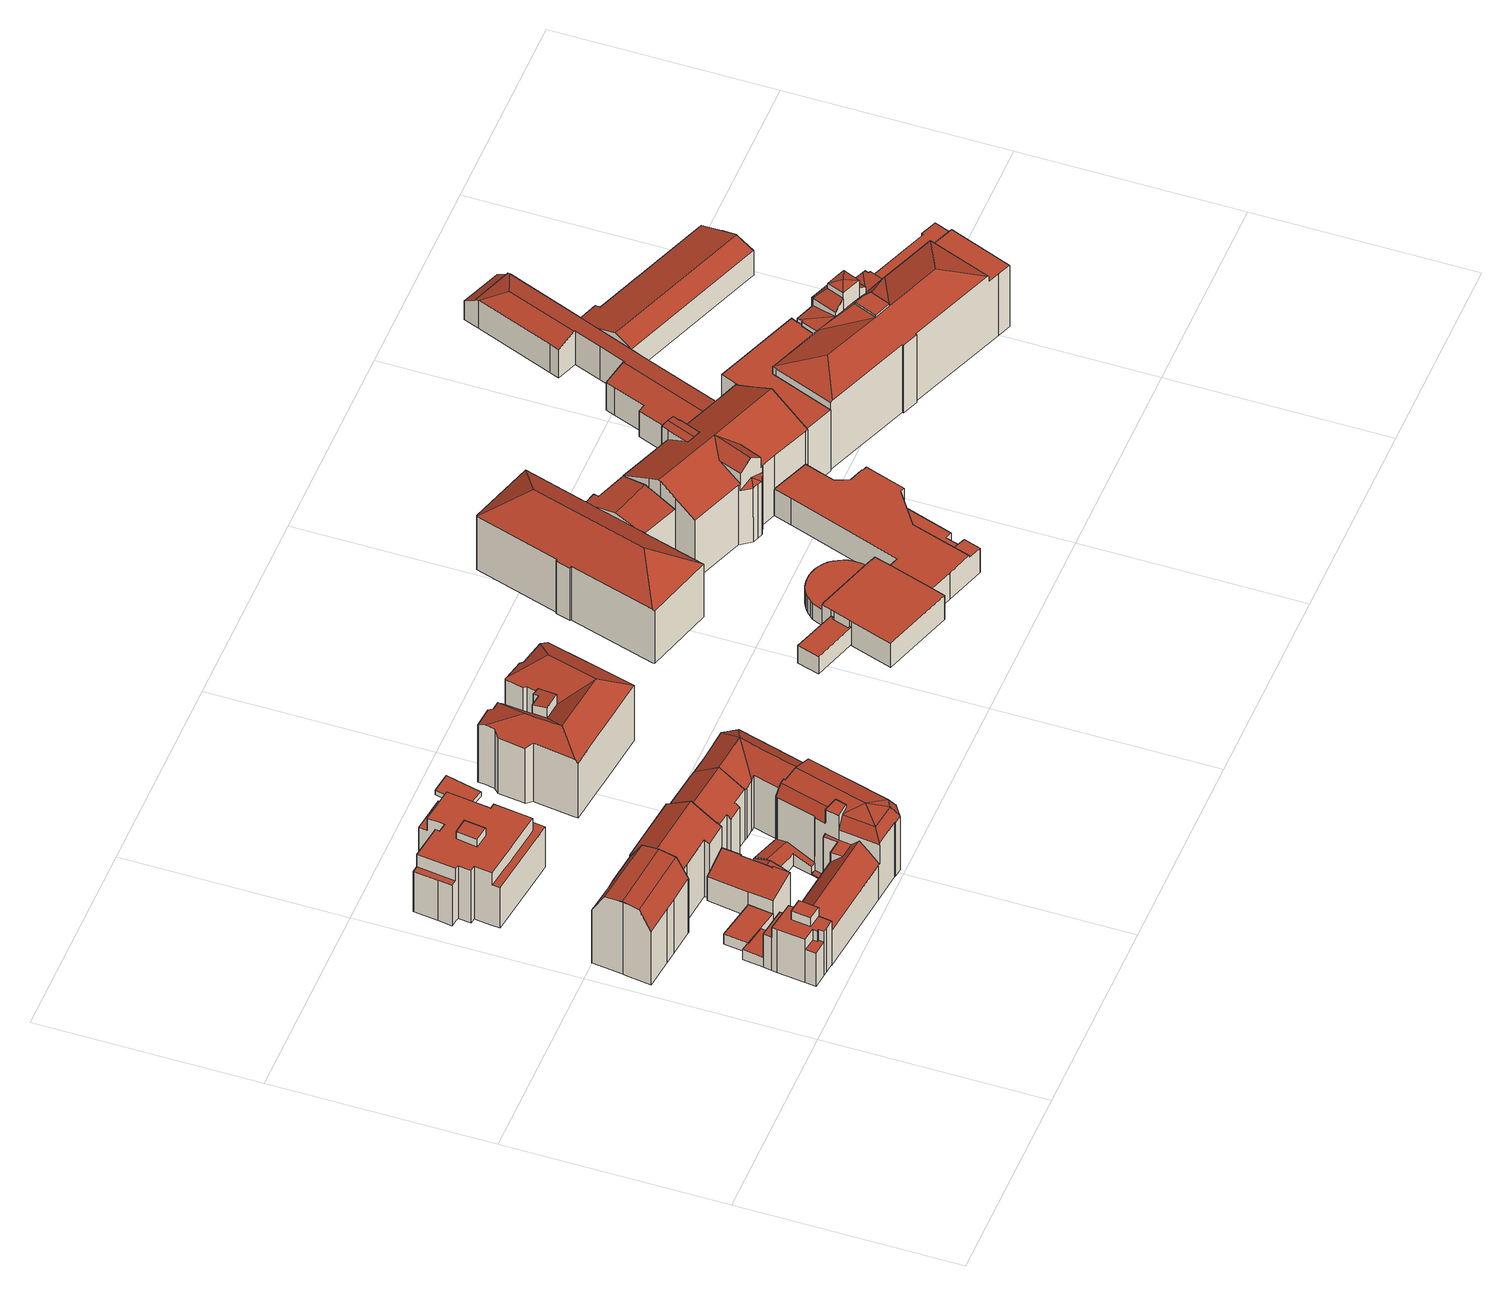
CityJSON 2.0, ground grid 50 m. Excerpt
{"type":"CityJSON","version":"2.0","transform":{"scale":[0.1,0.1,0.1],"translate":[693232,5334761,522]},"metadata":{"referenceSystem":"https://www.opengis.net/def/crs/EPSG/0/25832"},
"CityObjects":{
"building1":{"type":"Building","attributes":{"Gemeindeschluessel":"09162000","HoeheDach":"539.860","HoeheGrund":"525.162","Methode":"2000","NiedrigsteTraufeDesGebaeudes":"528.038","Geometrietyp2DReferenz":"3000","function":"31001_1000","roofType":"1000","measuredHeight":14.7,"storeysAboveGround":5},"geometry":[{"type":"MultiSurface","lod":"2","boundaries":[[[0,1,2,3]],[[4,5,6,7,8]],[[1,9,10,2]],[[11,10,9,12]],[[13,14,15,16]],[[17,18,19,20,21,22]],[[23,24,25,26,27]],[[22,28,29,17]],[[30,20,19,31]],[[32,33,34,35,36]],[[37,22,21,38]],[[38,21,20,30]],[[8,7,28,22,37]],[[39,40,24,23]],[[26,25,41,42]],[[43,0,40,39]],[[27,26,44,45]],[[3,2,10,11]],[[31,19,18,46]],[[47,12,9,1,0,43]],[[7,6,34,33]],[[45,44,48,49]],[[42,41,14,13]],[[16,15,50,48]],[[4,49,48,50,5]],[[50,15,14,41,25,24,40,0,3,11,12,35,34,6,5]],[[4,8,37,38,30,31,46,51,32,36,47,43,39,23,27,45,49]],[[26,42,13,16,48,44]],[[33,29,28,7]],[[51,17,29,33,32]],[[36,35,12,47]],[[46,18,17,51]]],"semantics":{"surfaces":[{"type":"WallSurface"},{"type":"RoofSurface"},{"type":"GroundSurface"}],"values":[0,0,1,0,0,1,0,0,0,0,0,0,0,0,0,0,0,0,0,0,0,0,0,0,0,1,2,1,1,0,0,0]}}]},
"building2":{"type":"Building","attributes":{"Gemeindeschluessel":"09162000","HoeheDach":"545.440","HoeheGrund":"524.770","Methode":"2000","NiedrigsteTraufeDesGebaeudes":"539.769","Geometrietyp2DReferenz":"3000","function":"31001_1000","roofType":"3400","measuredHeight":20.67,"storeysAboveGround":4},"geometry":[{"type":"MultiSurface","lod":"2","boundaries":[[[52,53,54,55]],[[55,54,56,57]],[[58,59,60,61]],[[62,63,64,65]],[[66,67,68,69,70,71,72,52,55,57,73,74,75,76,77,78,79,80,58,61,81]],[[82,65,64,63,83,84]],[[85,86,87,88,89,79,78,77,76,75]],[[83,90,91,92,84]],[[63,62,70,69,68,90,83]],[[67,91,90,68]],[[67,66,81,93,94,91]],[[70,62,65,71]],[[71,65,82,95,72]],[[61,60,93,81]],[[94,93,60,59,96,89,88,87]],[[56,97,98,85,75,74,73,57]],[[72,95,53,52]],[[54,53,95,82,84,97,56]],[[92,91,94,87,86,99]],[[84,92,99,98,97]],[[99,86,85,98]],[[96,59,58,80,79,89]]],"semantics":{"surfaces":[{"type":"WallSurface"},{"type":"RoofSurface"},{"type":"GroundSurface"}],"values":[0,0,0,1,2,0,0,1,0,0,0,0,0,0,1,0,0,1,1,1,1,0]}}]},
"building3":{"type":"Building","attributes":{"Gemeindeschluessel":"09162000","HoeheDach":"527.980","HoeheGrund":"525.190","Methode":"1000","NiedrigsteTraufeDesGebaeudes":"527.980","Geometrietyp2DReferenz":"3000","function":"31001_2000","roofType":"1000","measuredHeight":2.79},"geometry":[{"type":"MultiSurface","lod":"2","boundaries":[[[100,101,102,103]],[[103,102,104,105]],[[18,104,102,101,106]],[[105,104,18,46]],[[107,100,103,105,46]],[[46,18,106,107]],[[107,106,101,100]]],"semantics":{"surfaces":[{"type":"WallSurface"},{"type":"RoofSurface"},{"type":"GroundSurface"}],"values":[0,0,1,0,2,0,0]}}]},
"building4":{"type":"Building","attributes":{"Gemeindeschluessel":"09162000","HoeheDach":"533.990","HoeheGrund":"524.680","Methode":"1000","NiedrigsteTraufeDesGebaeudes":"531.575","Geometrietyp2DReferenz":"3000","function":"31001_1000","roofType":"2100","measuredHeight":9.31,"storeysAboveGround":2},"geometry":[{"type":"MultiSurface","lod":"2","boundaries":[[[108,109,110,111]],[[112,113,114,115]],[[116,117,118,119]],[[108,120,121,122,123,109]],[[118,124,125,126,127,119]],[[128,129,130,131]],[[132,133,113,112]],[[117,114,113,133,110,109,123,122,134,130,129,125,124,118]],[[111,110,133,132]],[[120,108,111,132,112,115,116,119,127,126,128,131,135,121]],[[115,114,117,116]],[[134,122,121,135,131,130]],[[126,125,129,128]]],"semantics":{"surfaces":[{"type":"WallSurface"},{"type":"RoofSurface"},{"type":"GroundSurface"}],"values":[0,0,0,0,0,0,0,1,0,2,0,0,0]}}]},
"building5":{"type":"Building","attributes":{"Gemeindeschluessel":"09162000","HoeheDach":"544.112","HoeheGrund":"524.460","Methode":"2000","NiedrigsteTraufeDesGebaeudes":"539.895","Geometrietyp2DReferenz":"3000","function":"31001_1000","roofType":"3100","measuredHeight":19.65,"storeysAboveGround":5},"geometry":[{"type":"MultiSurface","lod":"2","boundaries":[[[136,137,138,139,140,141]],[[142,143,140,139,138,144,145,146,147,148,149,150,151,152,153,154,155,156]],[[143,157,141,140]],[[138,137,158,144]],[[149,159,160,150]],[[161,162,163,164,165,166,167]],[[148,168,159,149]],[[157,143,142,156,162,161]],[[155,163,162,156]],[[164,163,155,154,153,165]],[[169,170,171,158,137,136,141,157,161,167,160,159,168]],[[158,171,170,146,145,144]],[[160,167,166,165,153,152,151,150]],[[147,169,168,148]],[[146,170,169,147]]],"semantics":{"surfaces":[{"type":"WallSurface"},{"type":"GroundSurface"},{"type":"RoofSurface"}],"values":[0,1,0,0,0,2,0,0,0,0,2,0,0,0,0]}}]},
"building6":{"type":"Building","attributes":{"Gemeindeschluessel":"09162000","HoeheDach":"540.670","HoeheGrund":"523.716","Methode":"2000","NiedrigsteTraufeDesGebaeudes":"535.130","Geometrietyp2DReferenz":"3000","function":"31001_1000","roofType":"1000","measuredHeight":16.95,"storeysAboveGround":4},"geometry":[{"type":"MultiSurface","lod":"2","boundaries":[[[172,173,174,175]],[[176,177,178,179]],[[180,181,182,183]],[[184,185,186,177,176,187,188]],[[189,190,191,192,193,194,195,196,197,198,186,185]],[[199,200,201,202]],[[203,204,205,206,193,192,191,190,189,185,184]],[[207,206,205,208,209,210,211]],[[202,201,181,180]],[[212,213,214,215]],[[216,217,204,203,184,188]],[[175,174,218,219,220,221,222,223,224]],[[225,226,227,228,229]],[[230,178,177,186,198,197,196,195,194,207,211,231,232,233,234,214,213,219,218,174,173],[199,202,180,183]],[[179,178,230,235]],[[214,234,233,229,228,236,237,238,215]],[[239,240,241,242]],[[208,205,204,217]],[[181,201,200,182]],[[172,175,224,241,240]],[[232,231,226,225,229,233]],[[243,235,230,173,172,240,239]],[[183,182,200,199]],[[220,219,213,212]],[[217,216,188,187,176,179,235,243,239,242,223,222,221,220,212,215,238,237,236,244,245,210,209,208]],[[206,207,194,193]],[[236,228,227,244]],[[210,245,244,227,226,231,211]],[[242,241,224,223]]],"semantics":{"surfaces":[{"type":"WallSurface"},{"type":"RoofSurface"},{"type":"GroundSurface"}],"values":[0,0,0,0,0,0,1,0,0,0,0,0,1,1,0,0,0,0,1,1,0,0,0,0,2,0,0,0,0]}}]},
"building7":{"type":"Building","attributes":{"Gemeindeschluessel":"09162000","HoeheDach":"544.000","HoeheGrund":"524.890","Methode":"2000","NiedrigsteTraufeDesGebaeudes":"525.200","Geometrietyp2DReferenz":"3000","function":"31001_3000","roofType":"3100","measuredHeight":19.11,"storeysAboveGround":4},"geometry":[{"type":"MultiSurface","lod":"2","boundaries":[[[246,247,248,249]],[[250,251,252,253]],[[254,255,256,257,258]],[[259,260,261,262,263]],[[264,265,266,267,268,269,270,246,249,271,272,273,274,275,276,260,259,277,278,279,280,250,253]],[[266,281,282,267]],[[283,284,285]],[[264,253,252,286,287]],[[288,289,290,291,254,258,292,293,294]],[[257,262,261,295,296,297,292,258]],[[294,293,298,299,300]],[[301,302,303,304,305,306]],[[259,263,307,277]],[[280,308,251,250]],[[278,309,310,279]],[[274,273,298,293,292,297]],[[311,312,313]],[[271,249,248,313,312,314]],[[315,291,290,316,317]],[[301,306,269,268]],[[272,299,298,273]],[[282,281,318,287,283,285,319]],[[320,290,289,321,303,302]],[[268,267,282,319,320,302,301]],[[269,306,305,270]],[[287,286,322,283]],[[278,277,307,323,324,309]],[[300,325,288,294]],[[284,316,285]],[[272,271,314,325,300,299]],[[256,255,315,317]],[[265,318,281,266]],[[315,255,254,291]],[[320,319,285,316,290]],[[284,322,324,323]],[[283,322,284]],[[303,321,311,313,248,247,304]],[[284,323,307,263,262,257,256,317,316]],[[246,270,305,304,247]],[[264,287,318,265]],[[275,296,295,276]],[[274,297,296,275]],[[276,295,261,260]],[[279,310,308,280]],[[286,252,251,308,310,309,324,322]],[[321,289,288,325,314,312,311]]],"semantics":{"surfaces":[{"type":"WallSurface"},{"type":"GroundSurface"},{"type":"RoofSurface"}],"values":[0,0,0,0,1,0,2,0,0,2,2,2,0,0,0,0,0,0,0,0,0,2,0,0,0,2,0,0,2,0,0,0,2,2,2,2,2,2,0,0,0,0,0,0,2,2]}}]},
"building8":{"type":"Building","attributes":{"Gemeindeschluessel":"09162000","HoeheDach":"529.035","HoeheGrund":"525.140","Methode":"1000","NiedrigsteTraufeDesGebaeudes":"527.959","Geometrietyp2DReferenz":"3000","function":"31001_2000","roofType":"3100","measuredHeight":3.9,"storeysAboveGround":1},"geometry":[{"type":"MultiSurface","lod":"2","boundaries":[[[326,327,328,329]],[[330,331,332,333,334,335]],[[336,337,338,339]],[[333,332,331,340,341,342,326,329,343,344,345,336,339]],[[335,334,338,337,346,347,348]],[[327,349,350,351,330,335,348,328]],[[345,346,337,336]],[[342,341,350,349,327,326]],[[344,347,346,345]],[[339,338,334,333]],[[351,350,341,340,331,330]],[[328,348,347,344,343,329]]],"semantics":{"surfaces":[{"type":"WallSurface"},{"type":"GroundSurface"},{"type":"RoofSurface"}],"values":[0,0,0,1,2,2,0,0,0,0,0,0]}}]},
"building9":{"type":"Building","attributes":{"Gemeindeschluessel":"09162000","HoeheDach":"529.114","HoeheGrund":"524.910","Methode":"1000","NiedrigsteTraufeDesGebaeudes":"527.119","Geometrietyp2DReferenz":"3000","function":"31001_2000","roofType":"3100","measuredHeight":4.2,"storeysAboveGround":1},"geometry":[{"type":"MultiSurface","lod":"2","boundaries":[[[274,352,353,275,354,355,356,357]],[[275,353,352,274,273,358,359,360,361,362,363,364,365,276]],[[274,357,366,273]],[[276,367,354,275]],[[368,369,370,366,357,356,355,371,372,373,374]],[[366,370,369,359,358,273]],[[371,355,354,367,375,376,372]],[[375,367,276,365,364,376]],[[374,373,372,376,364,363,362,361]],[[360,359,369,368,374,361]]],"semantics":{"surfaces":[{"type":"WallSurface"},{"type":"GroundSurface"},{"type":"RoofSurface"}],"values":[0,1,0,0,2,0,2,0,0,0]}}]},
"building10":{"type":"Building","attributes":{"Gemeindeschluessel":"09162000","HoeheDach":"543.110","HoeheGrund":"525.010","Methode":"2000","NiedrigsteTraufeDesGebaeudes":"538.613","Geometrietyp2DReferenz":"3000","function":"31001_1000","roofType":"3100","measuredHeight":18.1,"storeysAboveGround":4},"geometry":[{"type":"MultiSurface","lod":"2","boundaries":[[[377,378,379,380]],[[381,382,383,384]],[[385,383,382,386]],[[387,388,389,390]],[[389,391,392,393,394,390]],[[395,396,397,398,399,400]],[[399,401,386,382,381,402,403,400]],[[393,392,397,396]],[[378,377,404,384,383,385]],[[404,377,380,405,387,390,394,393,396,395,400,403,402,381,384]],[[398,397,392,391,389,388,406,379,378,385,386,401,399]],[[406,388,387,405,380,379]]],"semantics":{"surfaces":[{"type":"WallSurface"},{"type":"RoofSurface"},{"type":"GroundSurface"}],"values":[0,0,1,0,0,0,0,0,0,2,1,0]}}]},
"building11":{"type":"Building","attributes":{"Gemeindeschluessel":"09162000","HoeheDach":"543.184","HoeheGrund":"524.850","Methode":"1000","NiedrigsteTraufeDesGebaeudes":"538.914","Geometrietyp2DReferenz":"3000","function":"31001_9998","roofType":"3100","measuredHeight":18.33,"storeysAboveGround":4},"geometry":[{"type":"MultiSurface","lod":"2","boundaries":[[[407,408,409,410,411,412]],[[413,414,415,416,417,418,419]],[[410,409,415,420]],[[417,416,421,422,423,424,425,418]],[[426,427,278,428,277,412,411,410,420,429,430,431,432,433,434,435,436,437,438]],[[430,413,419,431]],[[419,418,425,433,432,431]],[[434,424,423,435]],[[439,440,416,415,409,408,407,441]],[[433,425,424,434]],[[422,421,437,436,435,423]],[[437,421,442,438]],[[278,427,426,438,442,443,444,445]],[[443,442,421,416]],[[429,420,415,414,413,430]],[[277,441,407,412]],[[445,444,443,416,440,439]],[[428,278,445,439,441,277]]],"semantics":{"surfaces":[{"type":"WallSurface"},{"type":"RoofSurface"},{"type":"GroundSurface"}],"values":[0,1,0,1,2,0,0,0,1,0,0,0,0,1,0,0,1,0]}}]},
"building12":{"type":"Building","attributes":{"Gemeindeschluessel":"09162000","HoeheDach":"525.583","HoeheGrund":"524.281","Methode":"1000","NiedrigsteTraufeDesGebaeudes":"525.583","Geometrietyp2DReferenz":"3000","function":"31001_2000","roofType":"1000","measuredHeight":1.3},"geometry":[{"type":"MultiSurface","lod":"2","boundaries":[[[446,447,448,449,450,451]],[[452,453,454,455]],[[449,448,454,453,450]],[[447,455,454,448]],[[451,450,453,452]],[[447,446,451,452,455]]],"semantics":{"surfaces":[{"type":"WallSurface"},{"type":"RoofSurface"},{"type":"GroundSurface"}],"values":[0,0,1,0,0,2]}}]},
"building13":{"type":"Building","attributes":{"Gemeindeschluessel":"09162000","HoeheDach":"543.030","HoeheGrund":"522.930","Methode":"2000","NiedrigsteTraufeDesGebaeudes":"538.349","Geometrietyp2DReferenz":"3000","function":"31001_9998","roofType":"3200","measuredHeight":20.1,"storeysAboveGround":3},"geometry":[{"type":"MultiSurface","lod":"2","boundaries":[[[456,457,458,459]],[[460,461,462,463,464,465,466]],[[467,465,464,468]],[[469,470,471,472,473,474,475,476,477,478,479,480,467,468,481,482,483,484,485,486,487,488,489,490,491,492,493,494,495,496,497,498,499,500]],[[501,502,503,504,505,506,507,508,509,510,511]],[[491,509,508,492]],[[511,512,457,456]],[[497,513,514,498]],[[456,459,515,516,517,461,460,518,519]],[[485,516,515,486]],[[519,518,460,466,520,521,522,523,524,525]],[[468,464,463,481]],[[461,517,484,483,482,462]],[[526,527,500,499,498,514]],[[510,528,512,511]],[[529,530,531,501,532,533,519,525,534]],[[505,504,513,497,496,495,494,506]],[[481,463,462,482]],[[475,524,523,476]],[[534,525,524,475,474,473]],[[523,522,521,478,477,476]],[[535,488,487,486,515,459,458]],[[492,508,507,493]],[[493,507,506,494]],[[528,510,509,491,490,489,536]],[[488,535,536,489]],[[503,526,514,513,504]],[[520,466,465,467,480,479]],[[484,517,516,485]],[[478,521,520,479]],[[472,471,470,531,530,529,534,473]],[[512,528,536,535,458,457]],[[533,532,501,511,456,519]],[[531,537,527,526,503,502,501]],[[470,469,500,527,537,531]]],"semantics":{"surfaces":[{"type":"WallSurface"},{"type":"RoofSurface"},{"type":"GroundSurface"}],"values":[0,1,0,2,1,0,0,0,1,0,1,0,0,0,0,1,0,0,0,0,0,0,0,0,0,0,1,0,0,0,0,1,1,1,0]}}]},
"building14":{"type":"Building","attributes":{"Gemeindeschluessel":"09162000","HoeheDach":"529.580","HoeheGrund":"524.710","Methode":"2000","NiedrigsteTraufeDesGebaeudes":"529.580","Geometrietyp2DReferenz":"3000","function":"51009_1610","roofType":"1000","measuredHeight":4.87},"geometry":[{"type":"MultiSurface","lod":"2","boundaries":[[[538,539,540,541]],[[542,543,544,545]],[[546,547,548,549,550,551,540,539,552,544,543]],[[541,540,551,553]],[[554,548,547,555]],[[552,539,538,556,545,544]],[[553,551,550,557]],[[541,553,557,558,554,555,559,542,545,556,538]],[[559,555,547,546,543,542]],[[549,548,554,558,557,550]]],"semantics":{"surfaces":[{"type":"WallSurface"},{"type":"RoofSurface"},{"type":"GroundSurface"}],"values":[0,0,1,0,0,0,0,2,0,0]}}]},
"building15":{"type":"Building","attributes":{"Gemeindeschluessel":"09162000","HoeheDach":"531.314","HoeheGrund":"524.547","Methode":"2000","NiedrigsteTraufeDesGebaeudes":"529.040","Geometrietyp2DReferenz":"3000","function":"31001_3051","roofType":"1000","measuredHeight":6.77,"storeysAboveGround":1},"geometry":[{"type":"MultiSurface","lod":"2","boundaries":[[[560,561,562,563]],[[564,565,566,567]],[[567,566,568,569]],[[570,571,572,573]],[[574,575,576,577]],[[578,579,580,581]],[[582,583,584,585]],[[573,572,586,587]],[[588,589,590,591]],[[592,593,594,595]],[[591,590,563,562]],[[561,560,596,597]],[[581,580,598,599]],[[561,597,600,592,595,601,602,603,604,605,582,585,606,578,581,599,607,574,577,608,609,610,611,570,573,587,564,567,569,588,591,562]],[[605,604,612,613,614]],[[577,576,615,608]],[[587,586,565,564]],[[601,616,617,602]],[[607,618,575,574]],[[560,563,590,589,619,612,620,617,616,594,593,621,596]],[[622,568,566,565,586,572,571,623,624,625,615,576,575,618,598,580,579,626,584,583,614,613]],[[588,569,568,622,619,589]],[[611,623,571,570]],[[600,621,593,592]],[[585,584,626,606]],[[605,614,583,582]],[[610,624,623,611]],[[595,594,616,601]],[[609,625,624,610]],[[599,598,618,607]],[[602,617,620,603]],[[608,615,625,609]],[[606,626,579,578]],[[613,612,619,622]],[[621,600,597,596]],[[603,620,612,604]]],"semantics":{"surfaces":[{"type":"WallSurface"},{"type":"GroundSurface"},{"type":"RoofSurface"}],"values":[0,0,0,0,0,0,0,0,0,0,0,0,0,1,0,0,0,0,0,2,2,0,0,0,0,0,0,0,0,0,0,0,0,0,0,0]}}]},
"building16":{"type":"Building","attributes":{"name":"Klinikum rechts der Isar","Gemeindeschluessel":"09162000","HoeheDach":"545.620","HoeheGrund":"524.400","Methode":"2000","NiedrigsteTraufeDesGebaeudes":"538.695","Geometrietyp2DReferenz":"3000","function":"31001_3051","roofType":"3200","measuredHeight":21.22,"storeysAboveGround":3},"geometry":[{"type":"MultiSurface","lod":"2","boundaries":[[[627,628,629,630]],[[631,632,633,634,635,636,637,638,639,640,641]],[[642,637,636]],[[643,644,645,646,647,648]],[[649,650,651,652]],[[653,654,643,648]],[[652,651,655,656]],[[657,636,635,634]],[[658,659,630,629,660,661]],[[660,629,628,662,642,636,657]],[[663,650,649,664]],[[656,655,639,665]],[[666,667,668,669,633,632,670]],[[659,658,671,667,666,670,672,653,648,647,646,673,674,664,649,652,656,665,675,676,677,627,630]],[[675,665,639,638]],[[637,642,662,677,676,675,638]],[[646,645,678,673]],[[654,631,641,644,643]],[[671,679,668,667]],[[674,680,663,664]],[[640,639,655,651,650]],[[634,633,669]],[[654,653,672,670,632,631]],[[641,640,650,663,680,678,645,644]],[[668,679,661,660,657,634,669]],[[673,678,680,674]],[[677,662,628,627]],[[658,661,679,671]]],"semantics":{"surfaces":[{"type":"WallSurface"},{"type":"RoofSurface"},{"type":"GroundSurface"}],"values":[0,1,0,0,0,0,0,0,0,1,0,0,0,2,0,0,0,1,0,0,1,0,0,1,1,0,0,0]}}]},
"building17":{"type":"Building","attributes":{"Gemeindeschluessel":"09162000","HoeheDach":"529.730","HoeheGrund":"522.235","Methode":"2000","NiedrigsteTraufeDesGebaeudes":"526.010","Geometrietyp2DReferenz":"3000","function":"31001_3051","roofType":"1000","measuredHeight":7.5,"storeysAboveGround":2},"geometry":[{"type":"MultiSurface","lod":"2","boundaries":[[[681,682,683,684]],[[685,686,687,688]],[[689,690,691,692]],[[693,687,686,694]],[[691,695,688,687,693,692]],[[691,690,696,697,698,699,700,701,683,682,702,703,704,705,706,707,695]],[[708,704,703,709]],[[710,694,686,685,711]],[[712,699,698,713]],[[714,689,715,716]],[[717,711,685,688,695,707]],[[684,683,701,718]],[[713,698,697,719]],[[720,702,682,681]],[[721,722,694,710]],[[716,715,723,724]],[[724,723,722,721]],[[717,725,726,708,709,720,681,684,718,727,712,713,719,728,714,716,724,721,710,711]],[[727,700,699,712]],[[694,722,723,715,689,692,693]],[[709,703,702,720]],[[718,701,700,727]],[[728,696,690,689,714]],[[726,705,704,708]],[[717,707,706,725]],[[725,706,705,726]],[[719,697,696,728]]],"semantics":{"surfaces":[{"type":"WallSurface"},{"type":"RoofSurface"},{"type":"GroundSurface"}],"values":[0,1,0,0,0,1,0,0,0,0,0,0,0,0,0,0,0,2,0,1,0,0,0,0,0,0,0]}}]},
"building18":{"type":"Building","attributes":{"Gemeindeschluessel":"09162000","HoeheDach":"544.311","HoeheGrund":"522.227","Methode":"2000","NiedrigsteTraufeDesGebaeudes":"537.403","Geometrietyp2DReferenz":"3000","function":"31001_3051","roofType":"3100","measuredHeight":22.08,"storeysAboveGround":3},"geometry":[{"type":"MultiSurface","lod":"2","boundaries":[[[729,730,731,732]],[[733,734,735,736,737]],[[738,739,740,741]],[[742,743,744,745,746,747,748]],[[749,750,751,752]],[[733,737,753,754]],[[755,756,757,758]],[[754,753,759,681]],[[750,760,740,739,731,730,761,762,751]],[[762,752,751]],[[736,750,763,764,765,766,767,759,753,737]],[[768,769,770,771]],[[720,767,766,772]],[[773,774,775]],[[681,759,767,720]],[[742,773,775,776,777,778,743]],[[758,779,780,781]],[[771,770,735,734]],[[763,782,764]],[[747,783,748]],[[744,784,785,745]],[[750,736,735,770,769,786,787,775,774,783,747,788,789,790,760]],[[783,774,773,742,748]],[[791,741,740,760,790]],[[792,784,744,743,778]],[[791,790,789,793]],[[747,746,788]],[[749,782,763,750]],[[729,794,756,755,761,730]],[[787,776,775]],[[777,795,792,778]],[[794,796,797,757,756]],[[798,795,777,776,787,786]],[[796,799,780,779,797]],[[732,731,739,738]],[[797,779,758,757]],[[799,772,766,765,781,780]],[[733,754,681,720,772,799,796,794,729,732,738,741,791,793,785,784,792,795,798,768,771,734]],[[749,752,762,761,755,758,781,765,764,782]],[[785,793,789,788,746,745]],[[798,786,769,768]]],"semantics":{"surfaces":[{"type":"WallSurface"},{"type":"RoofSurface"},{"type":"GroundSurface"}],"values":[0,0,0,1,1,0,1,0,1,0,1,0,0,0,0,1,1,0,0,0,0,1,0,0,0,0,0,1,0,0,0,0,0,0,0,1,0,2,0,0,0]}}]},
"building19":{"type":"Building","attributes":{"Gemeindeschluessel":"09162000","HoeheDach":"539.421","HoeheGrund":"522.118","Methode":"1000","NiedrigsteTraufeDesGebaeudes":"539.421","Geometrietyp2DReferenz":"3000","function":"31001_3051","roofType":"1000","measuredHeight":17.3,"storeysAboveGround":3},"geometry":[{"type":"MultiSurface","lod":"2","boundaries":[[[800,801,802,803]],[[804,805,806,807,808,809]],[[810,811,801,800]],[[803,802,812,813]],[[814,815,816,817]],[[817,816,807,806]],[[818,819,820,821]],[[821,822,814,817,806,805,804,810,800,803,813,823,824,825,826,818]],[[804,809,811,810]],[[812,827,828,824,823,813]],[[824,828,829,825]],[[822,830,815,814]],[[831,819,818,826,825,829]],[[811,809,808,807,816,815,830,820,819,831,829,828,827,812,802,801]],[[821,820,830,822]]],"semantics":{"surfaces":[{"type":"WallSurface"},{"type":"GroundSurface"},{"type":"RoofSurface"}],"values":[0,0,0,0,0,0,0,1,0,0,0,0,0,2,0]}}]},
"building20":{"type":"Building","attributes":{"Gemeindeschluessel":"09162000","HoeheDach":"532.690","HoeheGrund":"522.974","Methode":"2000","NiedrigsteTraufeDesGebaeudes":"528.275","Geometrietyp2DReferenz":"3000","function":"31001_3051","roofType":"3200","measuredHeight":9.72,"storeysAboveGround":2},"geometry":[{"type":"MultiSurface","lod":"2","boundaries":[[[832,833,834,835,836,837]],[[838,839,840,841]],[[841,840,842,843]],[[844,845,846,847,848,849,842,840,839,833,832,850,851,852,853,854,855]],[[856,857,858,855,854,859,860,861,862]],[[863,852,851,864]],[[865,866,836,835,867,868]],[[869,860,859,870]],[[850,832,837,871,872]],[[873,856,862,874]],[[875,848,847,876]],[[877,878,868,867]],[[856,873,879,857]],[[880,864,851,850,872]],[[881,858,857,879]],[[882,849,848,875]],[[876,847,846,883]],[[843,842,849,882]],[[866,884,871,837,836]],[[861,885,874,862]],[[886,845,844,887]],[[867,835,834,877]],[[880,872,871,884]],[[838,841,843,882,875,876,883,886,887,881,879,873,874,885,869,870,888,863,864,880,884,866,865,889]],[[888,870,859,854,853]],[[865,868,878,889]],[[881,887,844,855,858]],[[885,861,860,869]],[[838,889,878,877,834,833,839]],[[888,853,852,863]],[[883,846,845,886]]],"semantics":{"surfaces":[{"type":"RoofSurface"},{"type":"WallSurface"},{"type":"GroundSurface"}],"values":[0,1,1,0,0,1,1,1,0,1,1,0,1,1,1,1,1,1,1,1,1,1,1,2,1,1,1,1,1,1,1]}}]},
"building21":{"type":"Building","attributes":{"Gemeindeschluessel":"09162000","HoeheDach":"546.890","HoeheGrund":"522.420","Methode":"2000","NiedrigsteTraufeDesGebaeudes":"538.820","Geometrietyp2DReferenz":"3000","function":"31001_3051","roofType":"3100","measuredHeight":24.47,"storeysAboveGround":3},"geometry":[{"type":"MultiSurface","lod":"2","boundaries":[[[890,891,892,893,894,895,896]],[[897,898,899,900,901,902]],[[903,904,895,894,905]],[[906,903,905,907]],[[908,909,910]],[[900,911,912,913,914,915,916,917,918,919,920,921,922,891,890,923,924,925,926,927,928,929,901]],[[930,931,932]],[[921,933,934,922]],[[909,935,936,937]],[[913,938,939,914]],[[940,941,942,943,897,902]],[[944,945,946]],[[921,920,947,948,949,933]],[[907,950,934,933,949]],[[951,952,953,954]],[[907,893,892,950]],[[955,917,916,956,957]],[[926,958,959,927]],[[930,932,903,906,960,961,962]],[[900,899,963,911]],[[931,964,965]],[[909,937,960,906,907,948,947,910]],[[966,967,936,935,968]],[[969,970,971,945,944,972,962]],[[923,973,974,924]],[[908,968,935,909]],[[943,975,976,954,953,977,898,897]],[[961,960,937]],[[942,978,975,943]],[[915,979,956,916]],[[973,896,895,904,980,944,946,974]],[[963,899,898,977,981]],[[940,929,928,941]],[[954,976,982]],[[983,984,976]],[[973,923,890,896]],[[926,925,971,970,984,983,958]],[[928,927,959,978,942,941]],[[930,964,931]],[[977,953,985,981]],[[986,985,953,952]],[[986,952,951,908,987,957,956,979,939,938]],[[937,936,967,982]],[[910,947,920,919,988]],[[972,980,964,930,962]],[[949,948,907]],[[976,969,962,961]],[[946,945,971,925,924,974]],[[903,932,965,904]],[[989,918,917,955]],[[990,987,908,910,988]],[[944,980,972]],[[954,982,951]],[[982,967,966,951]],[[951,966,968,908]],[[976,961,982]],[[911,963,981,985,986,938,913,912]],[[931,965,932]],[[929,940,902,901]],[[990,988,919,918,989]],[[904,965,964,980]],[[907,905,894,893]],[[975,978,959,958,983,976]],[[984,970,969,976]],[[891,922,934,950,892]],[[914,939,979,915]],[[989,955,957,987,990]],[[982,961,937]]],"semantics":{"surfaces":[{"type":"WallSurface"},{"type":"RoofSurface"},{"type":"GroundSurface"}],"values":[0,0,1,0,1,2,1,0,0,0,1,0,0,1,1,1,0,0,0,0,1,1,1,1,0,0,0,1,0,0,1,1,0,1,1,0,0,0,1,0,1,1,0,0,0,0,0,0,0,0,1,0,1,0,0,1,0,1,0,0,0,0,1,0,0,0,1,1]}}]},
"building22":{"type":"Building","attributes":{"Gemeindeschluessel":"09162000","HoeheDach":"532.489","HoeheGrund":"523.943","Methode":"2000","NiedrigsteTraufeDesGebaeudes":"528.638","Geometrietyp2DReferenz":"3000","function":"31001_3051","roofType":"3100","measuredHeight":8.55,"storeysAboveGround":2},"geometry":[{"type":"MultiSurface","lod":"2","boundaries":[[[991,992,993,994]],[[995,996,997,998]],[[998,997,999,1000]],[[1001,1002,1003,1004,1005,1006,1007,1008]],[[1009,1010,1011,1012,1001,1008]],[[1013,1014,1015,1016,993,992,999,997,996,1004,1003,1002]],[[1005,1004,996,995]],[[1010,1017,1018,1019,1020,994,993,1016,1015,1014,1021,1011]],[[1012,1011,1021,1014,1013,1002,1001]],[[1020,1019,1018,1017,1010,1009,1008,1007,1006,1005,995,998,1000,991,994]],[[1000,999,992,991]]],"semantics":{"surfaces":[{"type":"WallSurface"},{"type":"RoofSurface"},{"type":"GroundSurface"}],"values":[0,0,0,0,0,1,0,0,1,2,0]}}]}
},
"vertices":[
[186,67,155],[186,67,179],[153,71,179],[153,71,155],[122,133,32],[122,133,155],[124,144,155],[124,144,126],[124,144,32],[192,111,179],[158,115,179],[158,115,155],[192,111,155],[145,54,126],[145,54,155],[146,65,155],[146,65,126],[197,154,60],[202,196,60],[151,205,60],[152,207,60],[133,210,60],[127,164,60],[156,40,32],[156,40,155],[149,41,155],[149,41,126],[149,41,32],[127,164,126],[197,154,126],[152,207,32],[151,205,32],[194,134,32],[194,134,126],[194,134,155],[193,127,155],[193,127,32],[127,164,32],[133,210,32],[182,37,32],[182,37,155],[150,54,155],[150,54,126],[186,67,32],[112,45,126],[112,45,32],[202,196,32],[192,111,32],[115,69,126],[115,69,32],[115,69,155],[197,154,32],
[105,347,28],[105,347,179],[77,350,179],[77,350,28],[6,358,179],[6,358,28],[94,482,28],[94,482,180],[117,480,180],[117,480,28],[175,358,178],[177,379,178],[176,367,178],[172,339,178],[185,444,28],[181,415,28],[180,405,28],[177,379,28],[175,358,28],[172,339,28],[169,340,28],[10,386,28],[13,410,28],[15,423,28],[17,438,28],[20,463,28],[24,491,28],[24,492,28],[40,490,28],[188,471,28],[172,339,179],[177,379,228],[176,367,228],[15,423,232],[17,438,232],[20,463,228],[24,491,178],[24,492,178],[180,405,232],[181,415,233],[180,406,234],[188,471,181],[185,444,228],[169,340,180],[40,490,178],[10,386,228],[13,410,232],[15,424,234],
[162,261,32],[162,261,60],[257,243,60],[257,243,32],[250,187,60],[250,187,32],[155,206,60],[155,206,32],
[329,285,27],[329,285,120],[327,285,119],[327,285,27],[318,214,27],[318,214,119],[320,213,120],[320,213,27],[315,175,27],[315,175,120],[250,187,96],[250,187,27],[334,325,27],[334,328,27],[334,328,120],[334,325,120],[252,202,96],[257,243,96],[257,243,27],[252,202,27],[270,336,27],[270,336,96],[280,334,100],[280,334,27],[327,283,27],[327,283,119],[296,332,106],[296,332,27],
[335,336,184],[334,328,180],[334,328,25],[335,336,25],[336,338,25],[336,338,186],[342,396,25],[334,339,25],[280,334,25],[281,343,25],[281,346,25],[202,355,25],[175,358,25],[180,405,25],[181,415,25],[182,416,25],[183,431,25],[188,471,25],[189,471,25],[217,468,25],[349,452,25],[334,339,186],[280,334,179],[180,405,215],[181,415,221],[342,396,221],[349,452,187],[217,468,187],[189,471,187],[188,471,187],[183,431,212],[182,416,221],[175,358,186],[202,355,186],[281,346,186],[281,343,184],
[51,793,131],[51,793,166],[62,880,166],[62,880,131],[70,760,17],[70,760,166],[57,762,166],[57,762,17],[160,769,166],[160,769,187],[124,774,187],[124,774,166],[63,702,131],[65,720,131],[65,720,166],[65,720,17],[63,702,17],[116,713,131],[144,709,131],[152,708,131],[225,699,131],[238,697,131],[238,697,166],[225,699,166],[152,708,166],[144,709,166],[116,713,166],[131,821,166],[131,821,187],[166,817,187],[166,817,166],[235,680,131],[257,677,131],[271,782,131],[249,785,131],[249,785,166],[271,782,17],[249,785,17],[236,786,17],[236,786,166],[140,860,17],[140,860,166],[160,857,166],[160,857,17],[235,680,17],[257,677,17],[137,870,166],[141,870,166],[141,870,17],[137,870,17],[62,880,17],[47,882,17],[47,882,131],[176,895,131],[249,885,131],[251,904,131],[168,915,131],[165,896,131],[60,791,166],[249,885,166],[176,895,166],[165,896,166],[162,868,166],[60,791,17],[168,915,17],[165,896,17],[162,868,17],[36,795,17],[36,795,131],[40,826,131],[40,826,17],[51,793,17],[251,904,17],[249,885,17],
[192,111,29],[192,111,142],[193,127,126],[193,127,29],[510,20,29],[510,20,181],[509,20,183],[509,20,29],[414,136,220],[448,127,220],[448,127,212],[431,131,208],[414,136,180],[475,248,29],[449,255,29],[449,255,182],[465,250,208],[475,248,210],[484,3,29],[483,2,29],[462,5,29],[462,6,29],[388,14,29],[182,37,29],[186,67,29],[399,104,29],[403,143,29],[409,164,29],[423,161,29],[448,252,29],[449,253,29],[474,244,29],[564,217,29],[515,41,29],[516,40,29],[462,5,181],[462,6,183],[477,21,208],[461,67,218],[413,28,208],[508,20,184],[484,3,183],[414,136,151],[406,105,152],[406,105,180],[406,105,220],[421,161,180],[421,161,32],[414,136,32],[449,253,182],[448,252,182],[423,161,183],[409,164,32],[403,143,32],[403,137,32],[388,14,126],[394,13,126],[399,58,171],[188,82,171],[186,67,156],[182,37,125],[474,244,210],[516,40,181],[564,217,183],[515,41,183],[363,80,153],[367,108,152],[367,108,125],[399,104,152],[441,101,220],[423,103,208],[441,101,212],[483,2,181],[395,13,183],[394,13,180],[402,76,153],[495,32,208],[507,234,218],[548,222,208],[403,137,151],
[320,213,31],[320,213,60],[318,214,60],[318,214,31],[377,218,64],[377,218,31],[380,242,31],[385,276,31],[385,276,61],[380,242,70],[329,285,31],[329,285,60],[385,278,60],[385,278,31],[375,205,31],[375,204,31],[366,206,31],[323,249,31],[327,283,31],[327,285,31],[327,285,60],[327,283,61],[323,249,70],[366,206,60],[375,204,60],[375,205,60],
[434,201,29],[442,228,29],[448,252,64],[442,228,71],[434,201,63],[423,161,51],[421,206,29],[421,207,29],[409,210,29],[377,218,29],[378,221,29],[381,249,29],[385,276,29],[392,273,29],[409,164,51],[449,253,64],[409,210,63],[421,207,64],[421,206,63],[385,247,71],[381,249,71],[378,221,63],[377,218,63],[392,273,64],[385,276,64],
[454,323,30],[454,323,174],[412,329,174],[412,329,30],[349,452,30],[349,452,173],[467,437,173],[467,437,30],[461,380,211],[342,395,211],[411,318,30],[411,318,166],[373,322,166],[373,322,30],[375,332,173],[375,333,173],[375,333,30],[375,332,30],[334,338,30],[336,338,30],[336,338,174],[334,338,174],[334,339,174],[334,339,30],[336,350,181],[342,395,30],[336,350,30],[461,380,30],[412,327,30],[412,327,173],
[475,247,177],[495,318,177],[495,319,177],[495,319,29],[495,318,29],[475,247,29],[461,322,169],[484,320,169],[485,320,169],[554,371,212],[500,376,212],[461,380,212],[454,323,170],[485,320,29],[595,425,169],[516,432,169],[496,434,170],[473,437,169],[467,437,169],[614,395,29],[590,309,29],[514,232,29],[484,320,29],[461,322,29],[454,323,29],[461,380,29],[467,437,29],[473,437,29],[496,434,29],[516,432,29],[595,425,29],[615,395,29],[514,232,212],[537,314,212],[474,244,177],[615,395,169],[614,395,169],[590,309,169],[564,217,169],
[390,866,23],[394,865,23],[394,865,36],[390,866,36],[349,875,36],[349,875,23],[368,953,23],[368,953,36],[414,947,36],[414,947,23],
[517,769,164],[517,769,193],[520,802,187],[520,802,164],[470,800,210],[514,873,175],[493,875,175],[493,881,172],[491,886,170],[444,890,171],[442,873,179],[444,890,9],[491,886,9],[693,748,9],[663,636,9],[529,652,9],[508,655,9],[417,666,9],[418,674,9],[430,767,9],[420,780,9],[420,781,9],[427,840,9],[439,852,9],[442,873,9],[493,881,9],[493,875,9],[514,873,9],[518,873,9],[524,868,9],[517,802,9],[520,802,9],[548,798,9],[552,812,9],[570,807,9],[576,805,9],[584,837,9],[580,843,9],[591,886,9],[592,886,9],[594,885,9],[639,872,9],[637,863,9],[693,848,9],[718,841,9],[612,699,210],[627,756,210],[642,813,210],[594,885,165],[592,886,164],[591,886,163],[580,843,164],[584,837,167],[576,805,167],[570,807,164],[559,764,164],[559,764,193],[639,872,170],[637,863,177],[517,802,166],[524,868,165],[518,873,170],[468,775,210],[463,717,210],[439,852,178],[427,840,167],[420,781,165],[420,780,165],[430,767,175],[418,674,172],[693,848,183],[718,841,165],[570,807,185],[508,655,165],[529,652,165],[663,636,165],[544,707,210],[512,711,210],[417,666,165],[548,798,187],[552,812,185],[693,748,165],
[1067,364,27],[1067,364,76],[1065,358,76],[1065,358,27],[950,348,27],[950,348,76],[966,398,76],[966,398,27],[1048,316,76],[1051,315,76],[1052,319,76],[1049,320,76],[1048,320,76],[1061,359,76],[1064,365,76],[1061,359,27],[1052,319,27],[1051,315,27],[1064,365,27],[1048,320,27],[1049,320,27],[1048,316,27],
[1198,203,93],[1198,203,25],[1231,306,25],[1231,306,93],[1234,388,25],[1234,388,70],[1235,378,70],[1235,378,25],[1235,363,70],[1235,363,25],[1221,417,25],[1221,417,70],[1226,408,70],[1226,408,25],[1167,448,25],[1167,448,70],[1177,446,70],[1177,446,25],[1126,441,25],[1126,441,70],[1135,445,70],[1135,445,25],[1101,421,25],[1101,421,70],[1108,429,70],[1108,429,25],[1231,398,70],[1231,398,25],[1230,336,25],[1230,336,93],[1239,334,93],[1239,334,25],[1051,315,25],[1051,315,93],[1052,319,93],[1052,319,25],[1185,165,93],[1185,165,25],[1146,447,70],[1146,447,25],[1020,219,25],[1065,358,25],[1067,364,25],[1074,386,25],[1082,385,25],[1094,413,25],[1116,435,25],[1156,448,25],[1187,443,25],[1197,438,25],[1206,432,25],[1214,425,25],[1082,385,93],[1082,385,70],[1094,413,70],[1187,443,70],[1065,358,93],[1067,364,93],[1156,448,70],[1230,337,93],[1074,386,93],[1020,219,93],[1230,337,70],[1214,425,70],[1206,432,70],[1197,438,70],[1116,435,70],
[1137,887,24],[1137,887,170],[1207,860,171],[1207,860,24],[1026,622,174],[1068,766,174],[1070,765,172],[1075,782,172],[1091,834,172],[1106,887,172],[1112,906,172],[1111,907,173],[1154,1049,173],[1049,993,236],[969,727,236],[1112,906,168],[867,668,173],[868,672,176],[926,868,175],[926,868,24],[868,672,24],[867,668,24],[994,1095,24],[994,1095,175],[998,1094,175],[998,1094,24],[1025,621,24],[1025,621,173],[999,1097,173],[999,1097,24],[1091,834,184],[1183,796,24],[1187,806,24],[1187,806,184],[1183,796,182],[1141,899,168],[935,902,175],[935,902,24],[1154,1049,24],[1070,765,24],[1158,731,24],[1158,731,167],[1070,765,168],[1068,766,24],[1172,767,24],[1026,622,24],[923,869,24],[933,902,24],[1111,907,24],[1112,906,24],[1141,899,24],[923,869,173],[1172,767,175],[933,902,173],
[1453,560,2],[1453,560,77],[1440,522,77],[1440,522,2],[1356,152,70],[1369,190,70],[1336,204,70],[1323,163,70],[1446,355,40],[1446,355,77],[1367,300,77],[1367,300,40],[1336,204,40],[1369,190,40],[1323,163,77],[1457,351,77],[1487,443,77],[1476,447,77],[1476,449,77],[1443,460,77],[1430,492,77],[1365,595,77],[1351,554,77],[1264,295,77],[1231,306,77],[1198,203,77],[1264,182,77],[1264,295,2],[1351,554,2],[1369,190,2],[1356,152,2],[1476,449,2],[1476,447,2],[1446,355,2],[1405,231,40],[1405,231,2],[1264,182,2],[1430,492,2],[1487,443,2],[1365,595,2],[1374,188,2],[1374,188,40],[1389,236,40],[1389,236,2],[1198,203,2],[1231,306,2],[1443,460,2],[1457,351,2],
[1262,634,2],[1262,634,171],[1139,681,171],[1139,681,2],[1493,646,2],[1511,693,2],[1511,693,196],[1494,648,223],[1493,646,222],[1158,731,2],[1158,731,200],[1172,767,221],[1172,767,2],[1334,755,199],[1359,821,199],[1342,827,197],[1336,811,197],[1335,811,197],[1318,766,197],[1316,761,197],[1295,620,223],[1331,710,223],[1287,684,201],[1267,631,201],[1459,558,171],[1459,558,2],[1264,632,154],[1280,609,154],[1280,609,155],[1297,619,166],[1453,560,170],[1173,771,223],[1264,632,170],[1267,631,170],[1345,662,201],[1324,609,170],[1329,607,170],[1332,608,171],[1365,595,171],[1483,755,2],[1483,755,170],[1529,738,170],[1529,738,2],[1332,608,2],[1351,748,197],[1351,748,200],[1353,753,197],[1371,798,197],[1369,799,197],[1376,815,197],[1305,599,154],[1306,599,154],[1329,607,155],[1324,609,201],[1316,761,200],[1342,827,2],[1336,811,2],[1437,772,170],[1371,798,170],[1335,811,171],[1208,860,171],[1183,796,209],[1183,796,2],[1376,815,2],[1208,860,2],[1280,609,2],[1369,799,2],[1292,604,2],[1292,604,155],[1437,772,2],[1306,599,2],
[1459,558,1],[1459,558,174],[1493,646,174],[1493,646,1],[1576,668,1],[1579,677,1],[1580,677,1],[1580,677,174],[1579,677,174],[1576,668,174],[1524,533,1],[1524,533,174],[1511,693,174],[1511,693,1],[1727,670,1],[1727,670,174],[1709,626,174],[1709,626,1],[1741,696,1],[1741,696,174],[1734,682,174],[1734,682,1],[1730,669,1],[1515,702,1],[1529,738,1],[1542,773,1],[1608,748,1],[1515,702,174],[1529,738,174],[1542,773,174],[1730,669,174],[1608,748,174],
[1679,1277,107],[1746,1302,87],[1747,1305,86],[1654,1340,86],[1651,1333,89],[1650,1331,90],[1745,1298,10],[1745,1298,87],[1683,1137,87],[1683,1137,10],[1677,1122,87],[1677,1122,10],[1483,755,106],[1529,738,88],[1542,773,88],[1616,968,88],[1627,996,88],[1671,1108,87],[1618,1116,107],[1622,1115,105],[1599,1054,105],[1574,991,105],[1570,993,107],[1480,756,107],[1431,812,83],[1449,805,90],[1437,772,90],[1522,1012,88],[1514,992,88],[1487,918,88],[1474,924,83],[1599,1054,10],[1622,1115,10],[1664,1368,10],[1651,1333,10],[1654,1340,83],[1664,1368,63],[1514,992,10],[1522,1012,10],[1583,1155,90],[1574,1133,90],[1431,812,10],[1474,924,10],[1627,996,10],[1616,968,10],[1747,1305,83],[1758,1332,63],[1449,805,10],[1574,1133,10],[1437,772,10],[1671,1108,10],[1542,773,10],[1583,1155,10],[1487,918,10],[1529,738,10],[1483,755,10],[1574,991,10],[1758,1332,10],
[1784,663,4],[1734,682,4],[1734,682,185],[1779,665,185],[1779,665,206],[1779,664,207],[1784,663,207],[2084,480,168],[2084,480,178],[2029,336,178],[2029,336,4],[2100,521,4],[2100,521,168],[1779,600,228],[1794,639,228],[1757,608,206],[1779,600,194],[1757,608,194],[1750,520,229],[1771,572,229],[1708,627,195],[1998,348,4],[1964,361,4],[1764,439,4],[1763,437,4],[1726,451,4],[1726,454,4],[1524,533,4],[1576,668,4],[1580,677,4],[1710,626,4],[1727,670,4],[1730,669,4],[1787,670,4],[1860,641,4],[1853,622,4],[1907,600,4],[1904,592,4],[2061,532,4],[2062,536,4],[1824,582,243],[1809,611,249],[1779,600,243],[1727,670,186],[1730,669,186],[1771,572,234],[1792,564,234],[1792,564,229],[1764,439,196],[1763,437,195],[2062,536,168],[2061,532,168],[1910,590,168],[1896,554,168],[1853,628,215],[1856,630,214],[1856,630,212],[1710,626,195],[1710,627,194],[1710,627,186],[1732,676,186],[1790,505,229],[1920,454,229],[2025,504,194],[1896,554,194],[1524,533,193],[1726,454,196],[1530,531,196],[1907,600,186],[1904,592,186],[1799,592,194],[1824,582,194],[1824,582,221],[1998,348,178],[1840,621,243],[1794,639,243],[1790,505,234],[1809,552,234],[1750,520,234],[1841,575,211],[1857,620,211],[1853,622,214],[1840,621,221],[1787,670,198],[1860,641,199],[1896,554,185],[1841,575,194],[2025,504,178],[1910,590,185],[1726,451,195],[1840,621,228],[1970,359,178],[1809,552,229],[1900,603,187],[1857,620,187],[1970,359,194],[1967,360,196],[1616,573,229],[1580,677,194],[1576,668,195],[1579,677,195],
[1735,1103,19],[1735,1103,71],[2022,993,71],[2022,993,19],[1677,1122,19],[1677,1122,72],[1683,1137,66],[1683,1137,19],[1740,1116,66],[1740,1116,19],[1627,996,89],[1644,1038,105],[1660,1080,88],[1671,1108,78],[1671,1108,19],[1660,1080,19],[1644,1038,19],[1627,996,19],[1973,864,19],[1974,863,19],[1974,863,89],[1973,864,89],[1989,906,105],[1990,906,105],[2003,940,92],[2006,948,88],[1989,904,19],[1990,906,19],[2003,940,19],[2006,948,19],[1989,904,104]
]}
